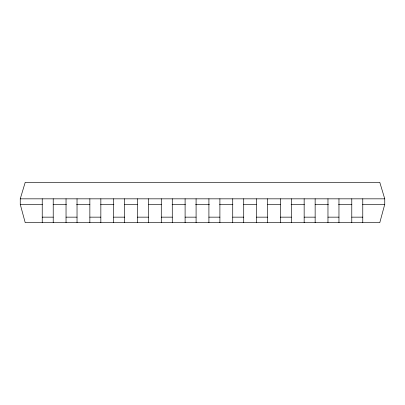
<?xml version="1.0" encoding="UTF-8"?>
<svg xmlns="http://www.w3.org/2000/svg" width="405" height="405" viewBox="0 0 405 405"><rect width="100%" height="100%" fill="white"/><g stroke="black" fill="none" stroke-linecap="round" stroke-linejoin="round"><path stroke-width="0.61" d="M384.75 204.333L379.789 222.649L25.211 222.649L20.25 204.333L20.25 198.835L25.211 182.351L379.789 182.351L384.75 198.835L384.75 204.333L362.602 204.333M20.25 198.835L384.75 198.835M20.25 204.333L42.398 204.333M53.156 204.333L66.445 204.333M76.57 204.333L89.859 204.333M100.617 204.333L113.906 204.333M124.664 204.333L137.32 204.333M148.711 204.333L161.367 204.333M172.125 204.333L185.414 204.333M195.539 204.333L209.461 204.333M219.586 204.333L232.875 204.333M243.633 204.333L256.289 204.333M267.68 204.333L280.336 204.333M291.094 204.333L304.383 204.333M315.141 204.333L328.43 204.333M338.555 204.333L351.844 204.333M42.231 217.151L53.222 217.151M66.04 217.151L77.031 217.151M89.854 217.151L100.845 217.151M113.663 217.151L124.654 217.151M137.477 217.151L148.468 217.151M161.286 217.151L172.277 217.151M185.1 217.151L196.091 217.151M208.909 217.151L219.9 217.151M232.723 217.151L243.714 217.151M256.532 217.151L267.523 217.151M280.346 217.151L291.337 217.151M304.155 217.151L315.146 217.151M327.969 217.151L338.96 217.151M351.778 217.151L362.769 217.151M362.769 198.835L362.769 222.649M351.778 198.835L351.778 222.649M338.96 198.835L338.96 222.649M327.969 198.835L327.969 222.649M315.146 198.835L315.146 222.649M304.155 198.835L304.155 222.649M291.337 198.835L291.337 222.649M280.346 198.835L280.346 222.649M267.523 198.835L267.523 222.649M256.532 198.835L256.532 222.649M243.714 198.835L243.714 222.649M232.723 198.835L232.723 222.649M219.9 198.835L219.9 222.649M208.909 198.835L208.909 222.649M196.091 198.835L196.091 222.649M185.1 198.835L185.1 222.649M172.277 198.835L172.277 222.649M161.286 198.835L161.286 222.649M148.468 198.835L148.468 222.649M137.477 198.835L137.477 222.649M124.654 198.835L124.654 222.649M113.663 198.835L113.663 222.649M100.845 198.835L100.845 222.649M89.854 198.835L89.854 222.649M77.031 198.835L77.031 222.649M66.04 198.835L66.04 222.649M53.222 198.835L53.222 222.649M42.231 198.835L42.231 222.649"/></g></svg>
